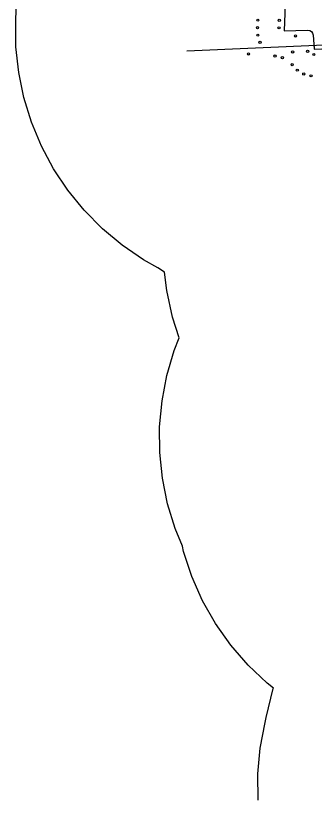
# Model space of a CAD drawing. Header units: metres. Extents: x 376 to 894, y 14078 to 15017.
# Drawn here: x 629 to 684.7, y 14604 to 14749.6 of the extents above; entities that cross this region are included whole.
import ezdxf

# ---------------------------------------------------------------- set-up
doc = ezdxf.new("R2010")
doc.units = ezdxf.units.M
for name, color, linetype in [('CURB', 7, 'Continuous'), ('ELECTR_CABLE_COMM', 7, 'Continuous'), ('GROUND', 7, 'Continuous'), ('ROAD', 7, 'Continuous')]:
    doc.layers.add(name, color=color, linetype=linetype)

# ---------------------------------------------------------------- blocks, each defined once
blk = doc.blocks.new('СНЕЖНОЯГОДНИК_ДОРЕНБОЗА')
blk.add_circle((0, 0), 0.2)
blk = doc.blocks.new('СПИРЕЯ_GREFSHEIM')
blk.add_circle((0, 0), 0.2)
blk = doc.blocks.new('КИЗИЛЬНИК_БЛЕСТЯЩИЙ')
blk.add_circle((0, 0), 0.2)
blk = doc.blocks.new('ЛИПА_МЕЛКОЛИСТНАЯ')
blk.add_circle((0, 0), 0.2)

msp = doc.modelspace()

# ---------------------------------------------------------------- linework, layer by layer
at = {"layer": 'CURB', "color": 18, "true_color": 0x000000}
for p, q in [((678.97, 14746.77), (683.31, 14746.88)), ((684.34, 14745.94), (684.5, 14743.51))]:
    msp.add_line(p, q, dxfattribs=at)
at = {"layer": 'ELECTR_CABLE_COMM'}
msp.add_lwpolyline([(731.81, 14746.13), (723.3, 14745.74), (660.85, 14742.97)], dxfattribs=at)
at = {"layer": 'GROUND'}
msp.add_lwpolyline([(674.09, 14603.66), (674.06, 14608.51), (674.5, 14613.34), (675.4, 14618.1), (675.62, 14619), (676.92, 14624.39), (676.94, 14624.48), (675.79, 14625.38), (672.23, 14628.76), (669.02, 14632.47), (666.19, 14636.48), (663.77, 14640.75), (661.78, 14645.23), (660.23, 14649.89), (660.01, 14650.89), (658.65, 14654.19), (657.25, 14658.8), (656.3, 14663.52), (655.81, 14668.31), (655.79, 14673.12), (656.23, 14677.92), (657.12, 14682.65), (658.47, 14687.27), (659.42, 14689.65), (658.17, 14693.53), (657.1, 14698.44), (656.72, 14701.86), (655.46, 14702.7), (652.78, 14704.18), (648.82, 14706.89), (645.13, 14709.96), (641.76, 14713.38), (638.73, 14717.1), (636.07, 14721.09), (633.81, 14725.32), (631.96, 14729.75), (630.54, 14734.34), (629.57, 14739.04), (629.06, 14743.81), (629.01, 14748.6), (629.25, 14755.19)], dxfattribs=at)
at = {"layer": 'ROAD'}
msp.add_lwpolyline([(679.21, 14753.36), (678.97, 14746.77), (683.31, 14746.88), (683.7, 14746.81), (684.01, 14746.62), (684.24, 14746.32), (684.34, 14745.94), (684.51, 14743.36), (690.2, 14743.59)], dxfattribs=at)

# ---------------------------------------------------------------- block references
at = {"layer": 'BUSH'}
for name, p in [('СНЕЖНОЯГОДНИК_ДОРЕНБОЗА', (674.04, 14748.75)), ('СПИРЕЯ_GREFSHEIM', (678.04, 14748.72)), ('КИЗИЛЬНИК_БЛЕСТЯЩИЙ', (673.99, 14747.35)), ('КИЗИЛЬНИК_БЛЕСТЯЩИЙ', (677.99, 14747.32)), ('СПИРЕЯ_GREFSHEIM', (674.04, 14745.96)), ('СНЕЖНОЯГОДНИК_ДОРЕНБОЗА', (681.05, 14745.82)), ('СНЕЖНОЯГОДНИК_ДОРЕНБОЗА', (674.46, 14744.63)), ('КИЗИЛЬНИК_БЛЕСТЯЩИЙ', (680.52, 14742.84)), ('СНЕЖНОЯГОДНИК_ДОРЕНБОЗА', (683.31, 14742.96)), ('СПИРЕЯ_GREFSHEIM', (677.25, 14742.08)), ('СНЕЖНОЯГОДНИК_ДОРЕНБОЗА', (678.62, 14741.78)), ('СПИРЕЯ_GREFSHEIM', (684.46, 14742.36)), ('КИЗИЛЬНИК_БЛЕСТЯЩИЙ', (680.43, 14740.48)), ('СПИРЕЯ_GREFSHEIM', (681.39, 14739.46)), ('СНЕЖНОЯГОДНИК_ДОРЕНБОЗА', (682.59, 14738.75)), ('КИЗИЛЬНИК_БЛЕСТЯЩИЙ', (683.94, 14738.4))]:
    msp.add_blockref(name, p, dxfattribs=at)
at = {"layer": 'TREE'}
msp.add_blockref('ЛИПА_МЕЛКОЛИСТНАЯ', (672.32, 14742.47), dxfattribs=at)

doc.saveas('drawing.dxf')
